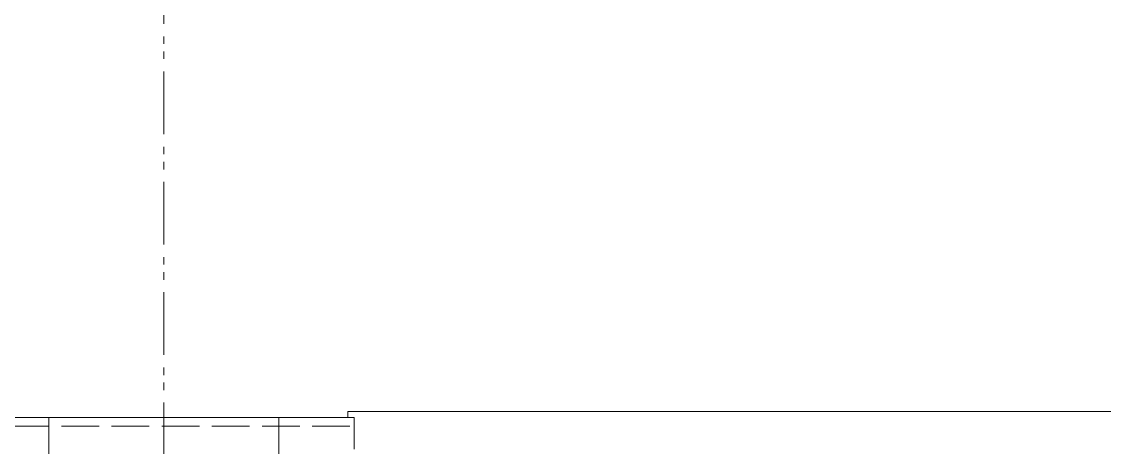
# Model space of a CAD drawing. Units: millimetres at full size. Extents: x -12803 to 120774, y -9413 to 101127.
# Drawn here: x 96934 to 99524, y 19825 to 20844 of the extents above; entities that cross this region are included whole.
import ezdxf

# ---------------------------------------------------------------- set-up
doc = ezdxf.new("R2010")
doc.units = ezdxf.units.MM
doc.header["$LTSCALE"] = 30
doc.linetypes.add('DASHED3', pattern=[4, 3, -1])
doc.linetypes.add('DOUBLE_CHAIN1', pattern=[8.8, 5, -1, 0.6, -0.6, 0.6, -1])
doc.layers.add('0-0_NoName', color=7, linetype='Continuous')
for name, color, linetype, lineweight in [('2-0_通芯', 7, 'DOUBLE_CHAIN1', 15), ('2-1_躯体', 7, 'Continuous', 15), ('2-A_建具', 7, 'Continuous', 15)]:
    doc.layers.add(name, color=color, linetype=linetype, lineweight=lineweight)

# ---------------------------------------------------------------- blocks, each defined once
blk = doc.blocks.new('グループ部品-732')
at = {"layer": '2-1_躯体'}
for p, q in [((89589.36, 19896.41), (97729.36, 19896.41)), ((96999.36, 19896.41), (96999.36, 19326.41)), ((97549.36, 19896.41), (97549.36, 19326.41)), ((97729.36, 19896.41), (97729.36, 19821.41))]:
    blk.add_line(p, q, dxfattribs=at)
at = {"layer": '2-1_躯体', "linetype": 'DASHED3'}
blk.add_line((89589.36, 19876.41), (97729.36, 19876.41), dxfattribs=at)
at = {"layer": '2-A_建具'}
blk.add_line((97714.36, 19911.41), (97714.36, 19896.41), dxfattribs=at)
blk.add_lwpolyline([(97714.36, 19911.41), (100374.36, 19911.41), (100374.36, 19896.41)], dxfattribs=at)
blk = doc.blocks.new('グループ部品-763')
at = {"layer": '2-1_躯体'}
for p, q in [((96999.36, 19896.41), (96999.36, 19326.41)), ((97549.36, 19896.41), (97549.36, 19326.41))]:
    blk.add_line(p, q, dxfattribs=at)

msp = doc.modelspace()

# ---------------------------------------------------------------- linework, layer by layer
at = {"layer": '2-0_通芯'}
msp.add_line((97274.36, 24156.41), (97274.36, 5670.44), dxfattribs=at)

# ---------------------------------------------------------------- block references
at = {"layer": '0-0_NoName'}
for name in ['グループ部品-732', 'グループ部品-763']:
    msp.add_blockref(name, (0, 0), dxfattribs=at)

doc.saveas('drawing.dxf')
